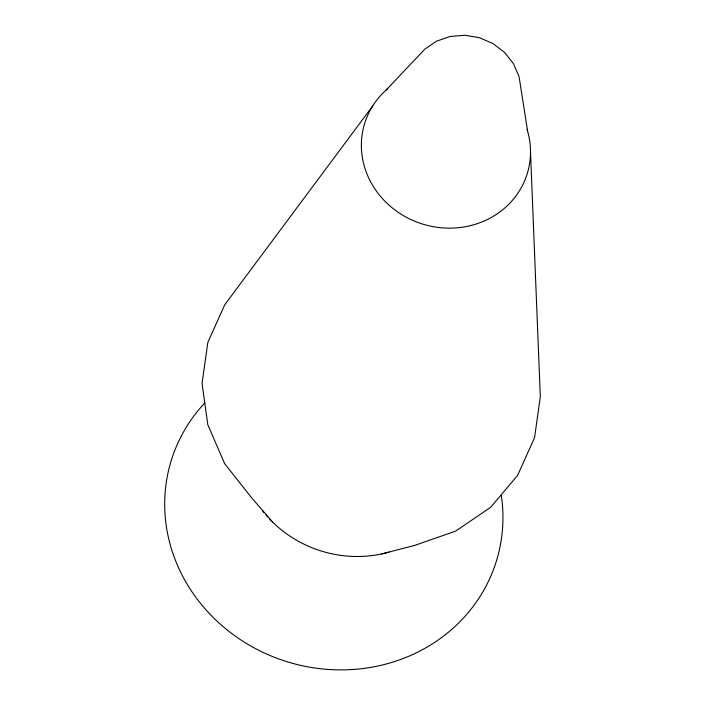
<?xml version="1.0" encoding="UTF-8"?>
<svg xmlns="http://www.w3.org/2000/svg" width="705" height="705" viewBox="0 0 705 705"><rect width="100%" height="100%" fill="white"/><g stroke="black" fill="none" stroke-linecap="round" stroke-linejoin="round"><path stroke-width="1.06" d="M372.725 105.935L224.763 304.727L207.843 342.392L202.053 383.3L207.79 424.666L224.657 463.678L251.518 497.677L272.72 522.176M386.173 90.011L424.78 49.174L436.457 41.216L450.063 36.475L464.657 35.25L479.241 37.638L492.839 43.472L504.507 52.364L513.46 63.697L519.083 76.695L527.631 131.297M381.617 553.954L414.857 545.353L455.659 531.103L490.706 507.248L517.611 475.399L534.531 437.743L540.321 396.836L530.504 151.98M388.904 552.165A113.443 105.327 17.2 0 1 269.715 519.109M268.244 517.532A113.443 105.327 17.2 0 1 266.093 515.108M264.014 512.623A113.443 105.327 17.2 0 1 262.665 510.94M527.04 129.288A85.085 78.995 17.2 0 1 482.29 221.793A85.085 78.995 17.2 0 1 376.214 190.835A85.085 78.995 17.2 0 1 387.75 88.636M501.361 495.668A170.161 157.99 17.2 0 1 286.556 661.563A170.161 157.99 17.2 0 1 204.847 402.881"/></g></svg>
